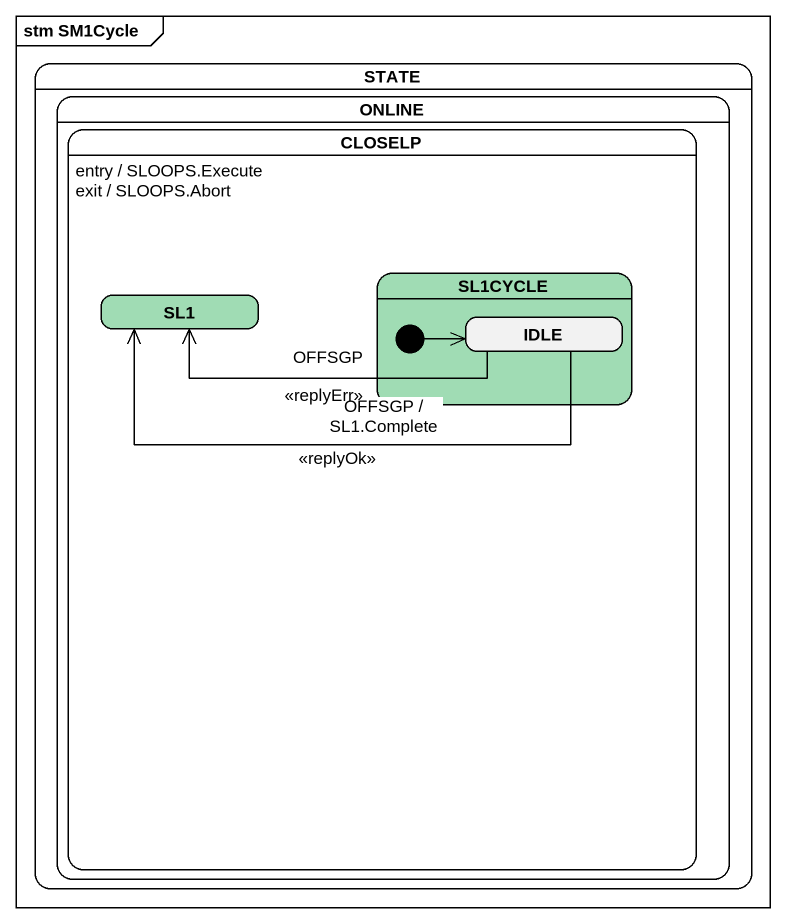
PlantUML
@startuml
mainframe stm SM1Cycle
hide empty description
state "STATE" as STATE_ {
  state ONLINE {
    state CLOSELP {
      state SL1 #A0DCB4
      state SL1CYCLE #A0DCB4 {
        state IDLE
        [*] -right-> IDLE
      }
    }
    CLOSELP : entry / SLOOPS.Execute
    CLOSELP : exit / SLOOPS.Abort
  }
}
IDLE -left-> SL1 : OFFSGP\n<<replyErr>>
IDLE -left-> SL1 : OFFSGP / SL1.Complete\n<<replyOk>>
@enduml
